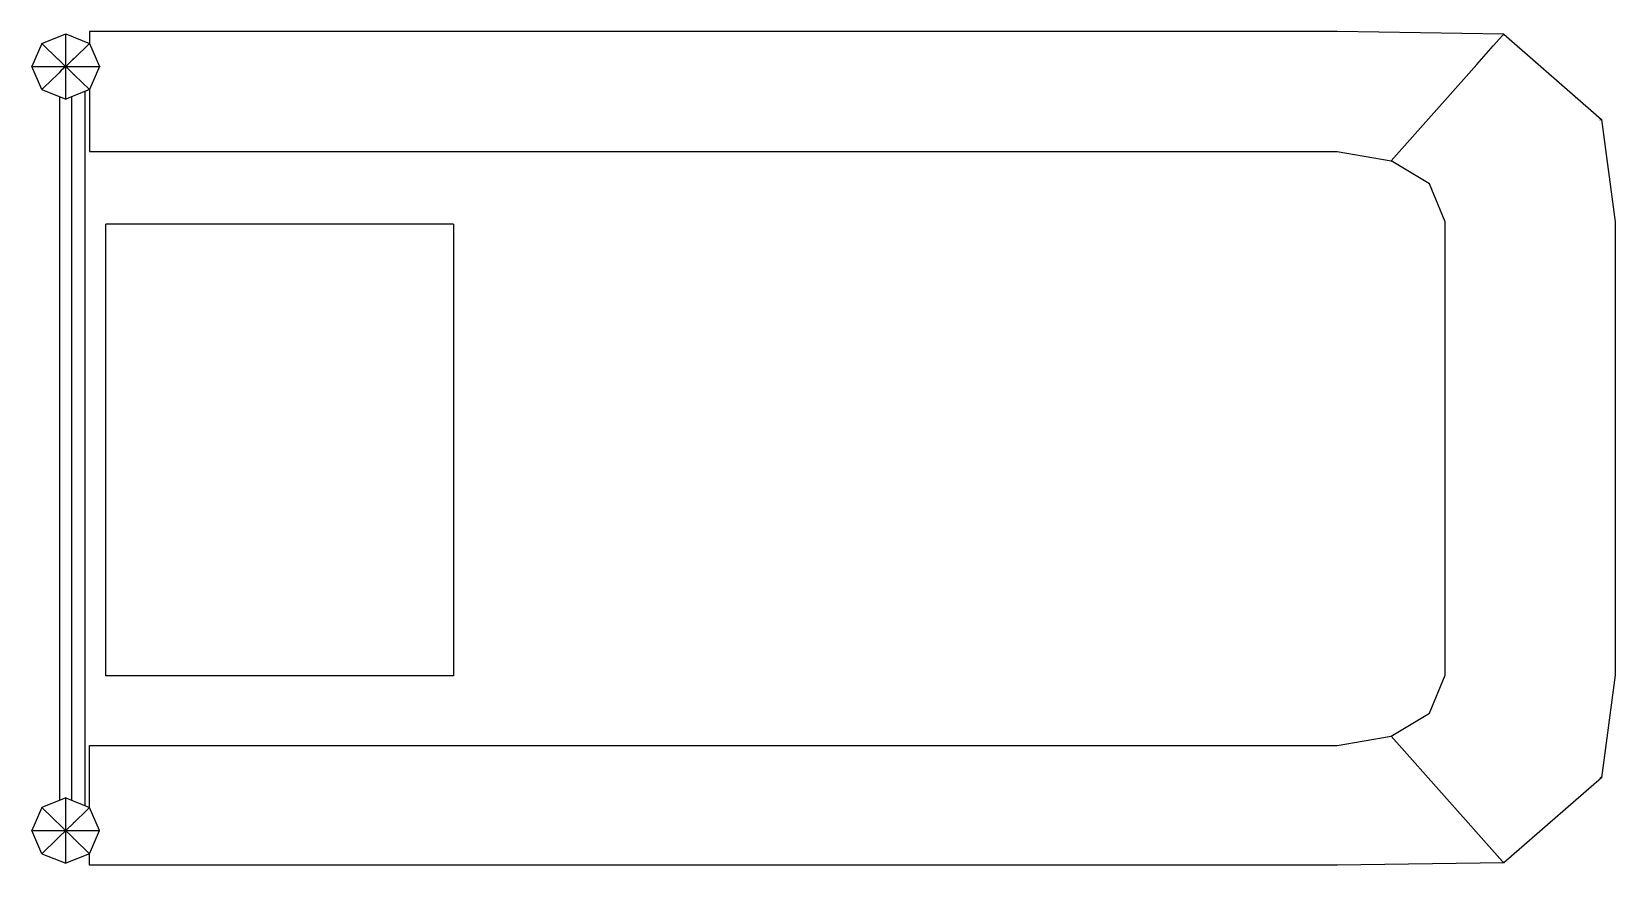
# Model space of a CAD drawing. Extents: x 0 to 2.16, y 0 to 1.13.
import ezdxf

# ---------------------------------------------------------------- set-up
doc = ezdxf.new("R2010")
doc.units = 0
doc.header["$MEASUREMENT"] = 0
doc.layers.get('0').update_dxf_attribs({"linetype": 'CONTINUOUS'})

msp = doc.modelspace()

# ---------------------------------------------------------------- linework, layer by layer
at = {"color": 7, "linetype": 'Continuous'}
for p, q in [((0.0137, 1.1187), (0.0464, 1.1317)), ((0.0464, 1.0426), (0.0464, 1.1317)), ((0.0464, 1.1317), (0.0791, 1.1187)), ((1.7808, 1.1348), (0.0791, 1.1348)), ((0.0791, 1.1348), (0.0791, 1.1187)), ((2.0081, 1.1315), (1.7808, 1.1348)), ((1.9939, 1.1153), (2.0062, 1.1294)), ((2.0062, 1.1294), (2.0081, 1.1315)), ((2.0081, 1.1315), (2.1415, 1.0151)), ((0.0137, 1.1187), (0, 1.0872)), ((0.0357, 1.0973), (0.0137, 1.1187)), ((0.0791, 1.1187), (0.0579, 1.0983)), ((0.0791, 1.1187), (0.0926, 1.0872)), ((1.9712, 1.0898), (1.9939, 1.1153)), ((0, 1.0872), (0.0926, 1.0872)), ((0.0137, 1.0557), (0, 1.0872)), ((0.0369, 1.0963), (0.0357, 1.0973)), ((0.0569, 1.077), (0.0369, 1.0963)), ((0.04, 1.0811), (0.0369, 1.078)), ((0.0464, 1.0872), (0.04, 1.0811)), ((0.0527, 1.0932), (0.0464, 1.0872)), ((0.0559, 1.0963), (0.0527, 1.0932)), ((0.0569, 1.0973), (0.0559, 1.0963)), ((0.0579, 1.0983), (0.0567, 1.0973)), ((0.0567, 1.0973), (0.0569, 1.0973)), ((0.0926, 1.0872), (0.0791, 1.0557)), ((1.8545, 0.9584), (1.9712, 1.0898)), ((0.0168, 1.0587), (0.0137, 1.0557)), ((0.0357, 1.0769), (0.0168, 1.0587)), ((0.0369, 1.078), (0.0357, 1.077)), ((0.0357, 1.077), (0.0357, 1.0769)), ((0.0567, 1.0769), (0.0569, 1.077)), ((0.0579, 1.076), (0.0567, 1.0769)), ((0.0791, 1.0557), (0.0579, 1.076)), ((0.0137, 1.0557), (0.0464, 1.0426)), ((0.0378, 1.046), (0.0378, 0.0855)), ((0.0791, 1.0557), (0.0464, 1.0426)), ((0.0549, 0.0856), (0.0549, 1.0459)), ((0.0728, 0.0784), (0.0728, 1.0531)), ((0.0791, 1.0557), (0.0791, 0.9712)), ((2.1393, 1.0144), (2.1415, 1.0151)), ((2.1415, 1.0151), (2.1603, 0.8753)), ((0.0791, 0.9712), (1.7808, 0.9712)), ((1.7808, 0.9712), (1.8545, 0.9584)), ((1.9068, 0.927), (1.8545, 0.9584)), ((1.9281, 0.8753), (1.9068, 0.927)), ((0.5755, 0.8721), (0.1013, 0.8721)), ((0.1013, 0.2557), (0.1013, 0.8721)), ((0.5755, 0.8721), (0.5755, 0.2557)), ((1.9281, 0.2565), (1.9281, 0.8753)), ((2.1603, 0.8753), (2.1603, 0.2565)), ((0.5755, 0.2557), (0.1013, 0.2557)), ((1.9068, 0.2049), (1.9281, 0.2565)), ((2.1603, 0.2565), (2.1415, 0.1166)), ((1.8545, 0.1735), (1.9068, 0.2049)), ((1.7808, 0.1607), (1.8545, 0.1735)), ((1.8545, 0.1735), (2.0062, 0.0024)), ((0.0791, 0.076), (0.0791, 0.1607)), ((0.0791, 0.1607), (1.7808, 0.1607)), ((2.1415, 0.1166), (2.0081, 0.0003)), ((2.1393, 0.1175), (2.1415, 0.1166)), ((0.0464, 0.089), (0.0137, 0.076)), ((0.0464, 0.089), (0.0791, 0.076)), ((0.0464, 0), (0.0464, 0.089)), ((0.0137, 0.076), (0, 0.0445)), ((0.0137, 0.076), (0.0569, 0.0343)), ((0.0759, 0.073), (0.0579, 0.0556)), ((0.0791, 0.076), (0.0759, 0.073)), ((0.0926, 0.0445), (0.0791, 0.076)), ((0.0137, 0.013), (0, 0.0445)), ((0, 0.0445), (0.0926, 0.0445)), ((0.0569, 0.0546), (0.0369, 0.0353)), ((0.0579, 0.0556), (0.0567, 0.0546)), ((0.0567, 0.0546), (0.0569, 0.0546)), ((0.0791, 0.013), (0.0926, 0.0445)), ((0.0347, 0.0333), (0.0137, 0.013)), ((0.0369, 0.0353), (0.0347, 0.0333)), ((0.0569, 0.0343), (0.0567, 0.0342)), ((0.0567, 0.0342), (0.0579, 0.0333)), ((0.0579, 0.0333), (0.0791, 0.013)), ((0.0137, 0.013), (0.0464, 0)), ((0.0791, 0.013), (0.0464, 0)), ((0.0791, -0.0029), (0.0791, 0.013)), ((2.0081, 0.0003), (1.7808, -0.0029)), ((2.0062, 0.0024), (2.0081, 0.0003)), ((1.7808, -0.0029), (0.0791, -0.0029))]:
    msp.add_line(p, q, dxfattribs=at)

doc.saveas('drawing.dxf')
